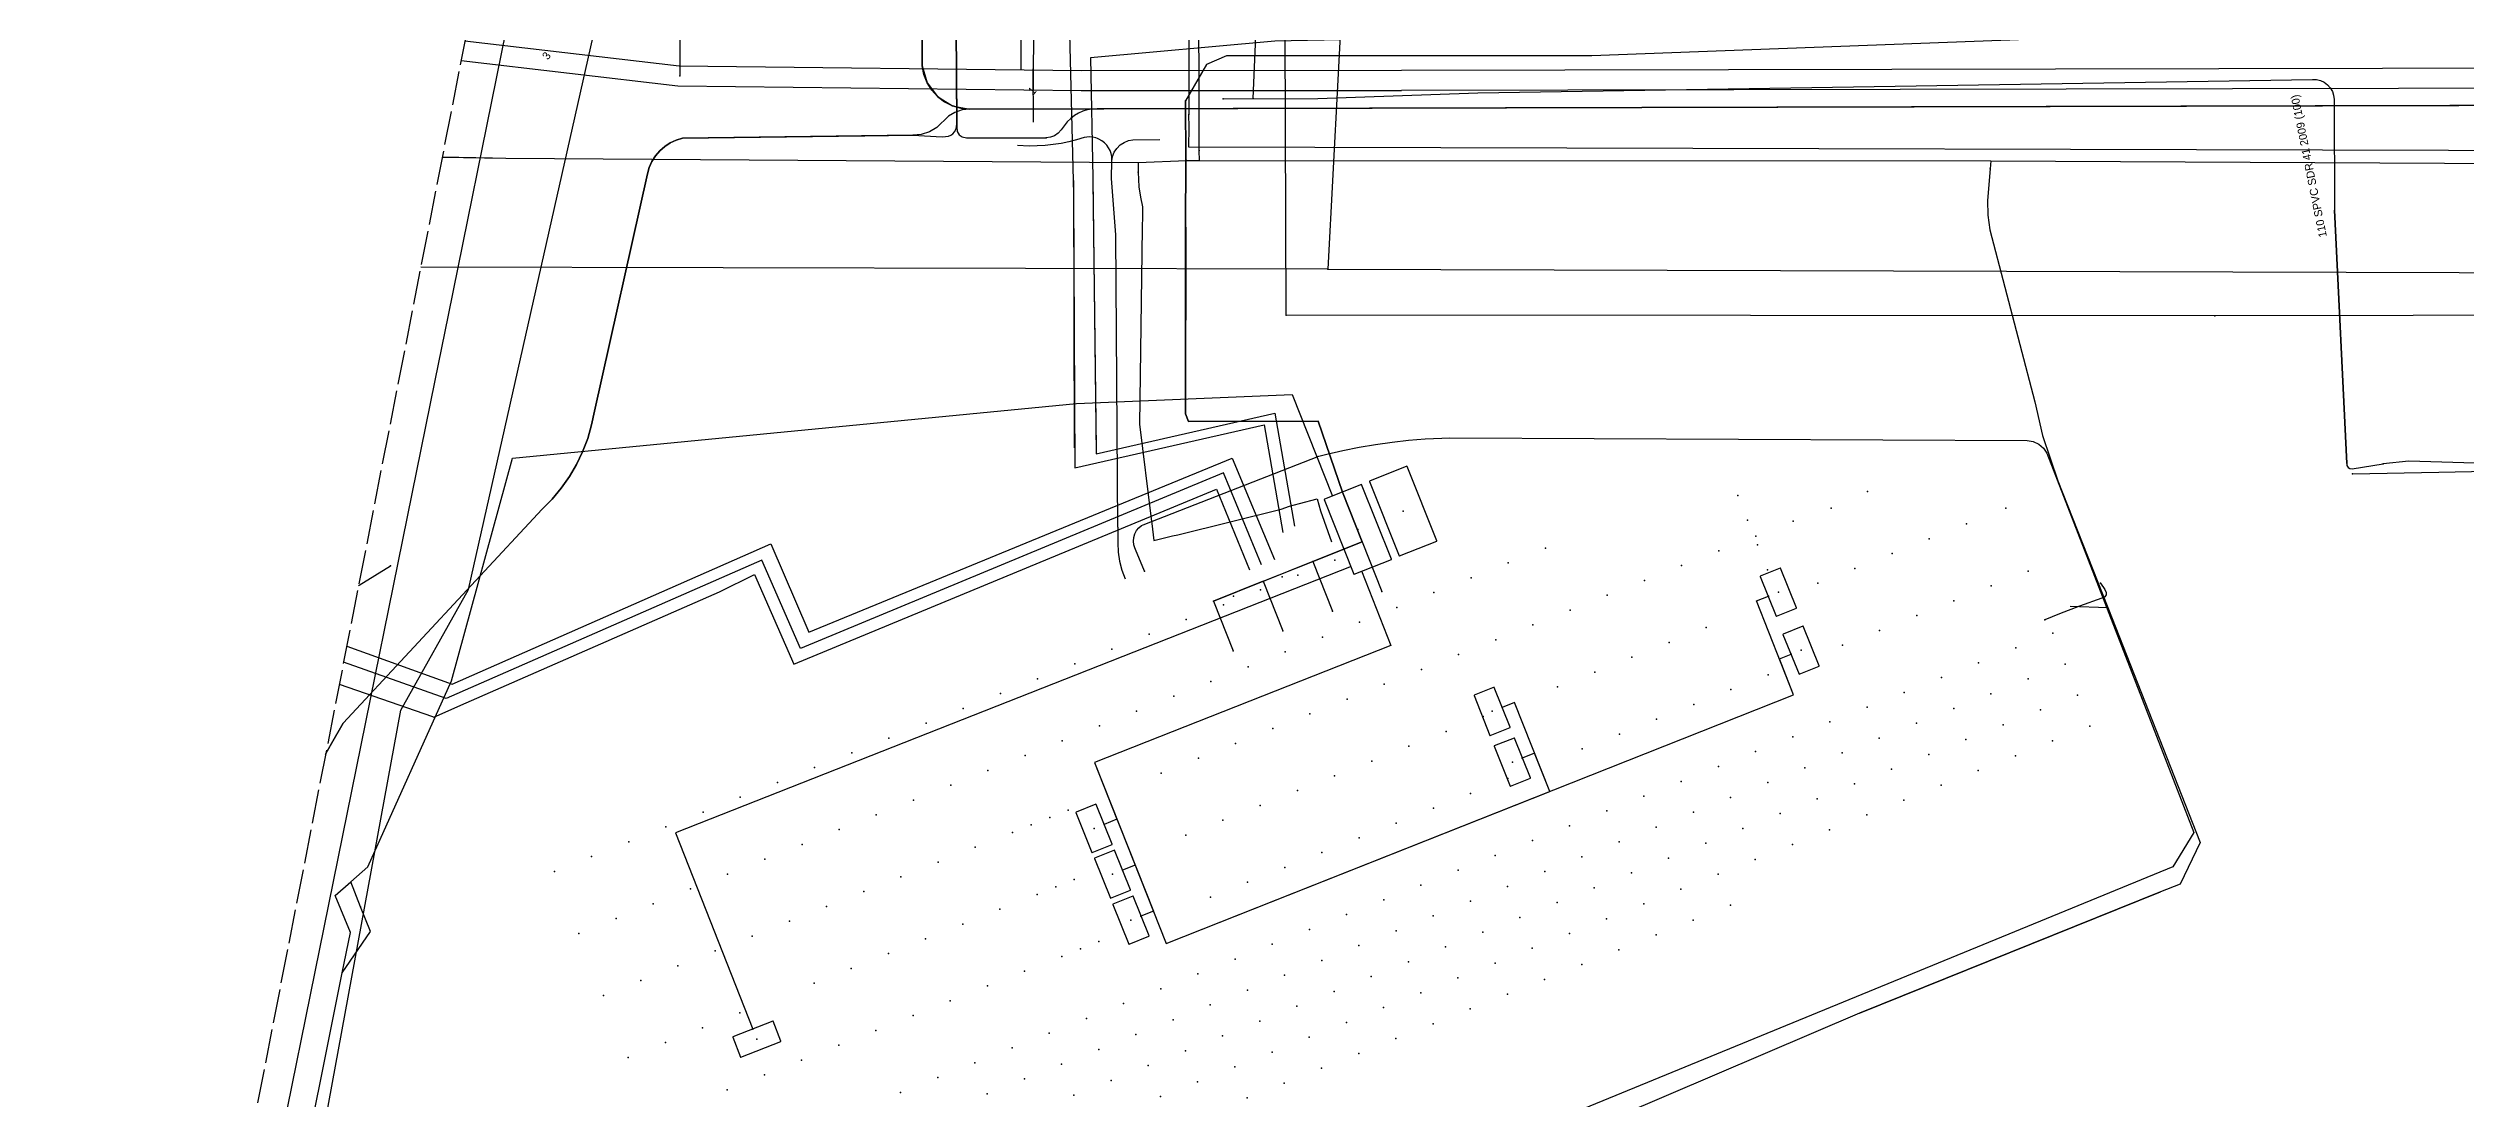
# Model space of a CAD drawing. Header units: metres. Extents: x -529 to 260, y -315 to 217.
# Drawn here: x -425.2 to -334.6, y -49.1 to -9.7 of the extents above; entities that cross this region are included whole.
import ezdxf

# ---------------------------------------------------------------- set-up
doc = ezdxf.new("R2010")
doc.units = ezdxf.units.M
doc.linetypes.add('DASHED', pattern=[1.524, 1.27, -0.254])
for name, color, linetype, true_color in [('GM0772_GWA_Appurtenance', 7, 'Continuous', 0xba38a8), ('GM0772_GWA_Rioolleiding', 7, 'Continuous', 0xba38a8), ('KA0000_OVG_Orientatiepolygoon', 7, 'Continuous', 0xff00ff), ('KL1001_WAT_Appurtenance', 7, 'Continuous', 0x0000ff), ('KL1001_WAT_Mantelbuis', 7, 'Continuous', 0x0000ff), ('KL1001_WAT_Waterleiding', 7, 'Continuous', 0x0000ff), ('KL1011_DAT_Appurtenance', 7, 'Continuous', 0x00ff00), ('KL1011_DAT_Duct', 7, 'Continuous', 0x00ff00), ('KL1011_DAT_Kabelbed', 7, 'Continuous', 0x00ff00), ('KL1031_ELS_Appurtenance', 7, 'Continuous', 0x960000), ('KL1031_ELS_Elektriciteitskabel', 7, 'Continuous', 0x960000), ('KL1031_ELS_ExtraDetailinfo', 7, 'Continuous', 0x960000), ('KL1031_ELS_ExtraGeometrie', 7, 'Continuous', 0x960000), ('KL1031_ELS_Kast', 7, 'Continuous', 0x960000), ('KL1031_ELS_Mantelbuis', 7, 'Continuous', 0x960000), ('KL1031_ELS_TechnischGebouw', 7, 'Continuous', 0x960000), ('KL1031_EMS_Appurtenance', 7, 'Continuous', 0xc80000), ('KL1031_EMS_Elektriciteitskabel', 7, 'Continuous', 0xc80000), ('KL1031_EMS_ExtraGeometrie', 7, 'Continuous', 0xc80000), ('KL1031_EMS_Mantelbuis', 7, 'Continuous', 0xc80000), ('KL1031_EMS_TechnischGebouw', 7, 'Continuous', 0xc80000), ('KL1031_GLD_Annotatie', 7, 'Continuous', 0xffffff), ('KL1031_GLD_Appurtenance', 7, 'Continuous', 0xffaf3c), ('KL1031_GLD_OlieGasChemicalienPijpleiding', 7, 'Continuous', 0xffaf3c), ('KL1049_DAT_Appurtenance', 7, 'Continuous', 0x00ff00), ('KL1049_DAT_Mantelbuis', 7, 'Continuous', 0x00ff00), ('KL1049_DAT_Telecommunicatiekabel', 7, 'Continuous', 0x00ff00), ('KL1051_DAT_Annotatie', 7, 'Continuous', 0xffffff), ('KL1051_DAT_Appurtenance', 7, 'Continuous', 0x00ff00), ('KL1051_DAT_Kabelbed', 7, 'Continuous', 0x00ff00), ('KL1233_WRM_Appurtenance', 7, 'Continuous', 0x008080), ('KL1233_WRM_Mantelbuis', 7, 'Continuous', 0x008080), ('KL1233_WRM_ThermischePijpleiding', 7, 'Continuous', 0x008080), ('KL1662_EMS_Annotatie', 7, 'Continuous', 0xffffff), ('KL1662_EMS_Elektriciteitskabel', 7, 'Continuous', 0xc80000)]:
    doc.layers.add(name, color=color, linetype=linetype, true_color=true_color)

msp = doc.modelspace()

# ---------------------------------------------------------------- linework, layer by layer
at = {"layer": 'GM0772_GWA_Appurtenance'}
for p in [(-377.207, -17.989), (-378.77, -19.713), (-343.954, -19.744)]:
    msp.add_point(p, dxfattribs=at)
at = {"layer": 'GM0772_GWA_Rioolleiding', "linetype": 'CONTINUOUS'}
for points in [[(-378.77, -19.713), (-378.831, -2.006)], [(-376.456, -3.792), (-377.207, -17.989)], [(-377.207, -17.989), (-411.217, -17.917)], [(-377.207, -17.989), (-305.106, -18.201)], [(-343.954, -19.744), (-378.77, -19.713)], [(-306.773, -19.674), (-343.954, -19.744)]]:
    msp.add_lwpolyline(points, dxfattribs=at)
at = {"layer": 'KA0000_OVG_Orientatiepolygoon', "linetype": 'DASHED'}
msp.add_lwpolyline([(212.467, 216.691), (-371.799, 183.859), (-469.178, -314.621), (251.501, 5.16), (212.467, 216.691)], close=True, dxfattribs=at)
at = {"layer": 'KL1001_WAT_Appurtenance'}
for p in [(-382.03, -13.547), (-384.322, -14.357), (-382.508, -13.922), (-352.383, -14.233)]:
    msp.add_point(p, dxfattribs=at)
at = {"layer": 'KL1001_WAT_Mantelbuis', "linetype": 'CONTINUOUS'}
for points in [[(-408.525, -13.83), (-410.413, -13.802)], [(-384.176, -16.455), (-384.271, -23.799)], [(-352.389, -16.523), (-350.701, -22.964)], [(-357.284, -45.868), (-345.991, -41.324)]]:
    msp.add_lwpolyline(points, dxfattribs=at)
at = {"layer": 'KL1001_WAT_Waterleiding', "linetype": 'CONTINUOUS'}
for points in [[(-382.03, -13.547), (-382.031, -13.346), (-382.102, 21.242)], [(-382.027, -13.92), (-382.03, -13.547)], [(-410.413, -13.802), (-408.025, -13.837), (-384.319, -13.998)], [(-352.383, -14.233), (-352.486, -15.421), (-352.474, -15.969), (-352.389, -16.523), (-350.701, -22.964), (-350.414, -24.231), (-349.839, -25.926), (-347.975, -30.677), (-344.506, -39.471), (-345.264, -41.035), (-345.991, -41.324), (-357.284, -45.868), (-375.318, -53.584), (-381.481, -56.073), (-382.645, -56.542), (-384.356, -57.233), (-390.667, -59.314), (-392.015, -59.759)], [(-384.319, -13.998), (-384.322, -14.357)], [(-384.322, -14.357), (-384.299, -14.905), (-384.228, -15.293), (-384.156, -15.654), (-384.156, -15.98), (-384.176, -16.455), (-384.271, -23.799), (-383.83, -27.344), (-383.807, -27.529), (-383.728, -28.163), (-383.031, -27.989), (-382.837, -27.95), (-378.957, -26.985), (-378.653, -26.876), (-378.279, -26.776), (-377.61, -26.595), (-377.481, -27.054), (-377.073, -28.206)], [(-384.319, -13.998), (-382.508, -13.922)], [(-382.508, -13.922), (-382.027, -13.92)], [(-382.027, -13.92), (-352.356, -13.934)], [(-352.356, -13.934), (-352.383, -14.233)], [(-352.356, -13.934), (-325.626, -14.07), (-298.313, -13.933), (-298.071, -13.931)], [(-349.377, -30.623), (-347.975, -30.677)]]:
    msp.add_lwpolyline(points, dxfattribs=at)
at = {"layer": 'KL1011_DAT_Appurtenance'}
for p in [(-361.842, -26.47), (-361.473, -27.399), (-361.103, -28.329), (-360.734, -29.258), (-413.473, -41.882)]:
    msp.add_point(p, dxfattribs=at)
at = {"layer": 'KL1011_DAT_Duct', "linetype": 'CONTINUOUS'}
for points in [[(-413.842, -40.953), (-413.202, -40.39), (-410.057, -33.416), (-407.776, -25.08), (-386.636, -23.024), (-378.549, -22.694), (-377.031, -26.501)], [(-413.842, -40.953), (-413.202, -40.39), (-410.057, -33.416), (-407.776, -25.08), (-386.636, -23.024), (-378.549, -22.694), (-377.031, -26.501)], [(-413.842, -40.953), (-413.202, -40.39), (-410.057, -33.416), (-407.776, -25.08), (-386.636, -23.024), (-378.549, -22.694), (-377.031, -26.501)], [(-413.842, -40.953), (-413.202, -40.39), (-410.057, -33.416), (-407.776, -25.08), (-386.636, -23.024), (-378.549, -22.694), (-377.031, -26.501)], [(-414.159, -44.357), (-413.854, -42.854), (-414.42, -41.461), (-413.842, -40.953)], [(-414.159, -44.357), (-413.854, -42.854), (-414.42, -41.461), (-413.842, -40.953)], [(-414.159, -44.357), (-413.854, -42.854), (-414.42, -41.461), (-413.842, -40.953)], [(-413.473, -41.882), (-413.842, -40.953)], [(-414.159, -44.357), (-413.104, -42.811), (-413.473, -41.882)], [(-417.749, -62.253), (-414.159, -44.357)], [(-417.749, -62.253), (-414.159, -44.357)], [(-417.749, -62.253), (-414.159, -44.357)], [(-417.749, -62.253), (-414.159, -44.357)]]:
    msp.add_lwpolyline(points, dxfattribs=at)
at = {"layer": 'KL1011_DAT_Kabelbed', "linetype": 'CONTINUOUS'}
for points in [[(-413.842, -40.953), (-413.202, -40.39), (-410.057, -33.416), (-407.776, -25.08), (-386.636, -23.024), (-378.549, -22.694), (-377.031, -26.501)], [(-414.159, -44.357), (-413.854, -42.854), (-414.42, -41.461), (-413.842, -40.953)], [(-413.473, -41.882), (-413.842, -40.953)], [(-414.159, -44.357), (-413.104, -42.811), (-413.473, -41.882)], [(-417.749, -62.253), (-414.159, -44.357)]]:
    msp.add_lwpolyline(points, dxfattribs=at)
at = {"layer": 'KL1031_ELS_Appurtenance'}
for p in [(-381.135, -11.606), (-380.01, -11.604), (-337.654, -25.292), (-358.348, -26.949), (-356.981, -26.326), (-351.791, -26.949), (-361.162, -27.992), (-359.768, -27.436), (-353.271, -27.539), (-376.944, -28.899), (-369.053, -28.445), (-362.556, -28.547), (-356.058, -28.649), (-354.664, -28.093), (-384.089, -29.312), (-378.338, -29.454), (-371.84, -29.555), (-370.447, -29), (-365.343, -29.658), (-363.949, -29.102), (-358.845, -29.759), (-357.452, -29.204), (-352.348, -29.861), (-350.954, -29.305), (-348.251, -29.765), (-381.125, -30.565), (-379.731, -30.009), (-374.627, -30.666), (-373.234, -30.111), (-368.13, -30.768), (-366.736, -30.212), (-360.694, -30.244), (-353.741, -30.416), (-383.912, -31.675), (-382.518, -31.119), (-376.02, -31.222), (-369.523, -31.323), (-363.026, -31.425), (-356.528, -31.527), (-355.134, -30.972), (-350.338, -31.132), (-350.031, -31.629), (-385.306, -32.23), (-378.807, -32.332), (-377.414, -31.777), (-372.311, -32.434), (-370.917, -31.878), (-365.813, -32.535), (-364.42, -31.981), (-359.841, -32.421), (-357.921, -32.082), (-351.425, -32.184), (-388.093, -33.341), (-386.699, -32.785), (-381.595, -33.442), (-380.201, -32.888), (-373.703, -32.989), (-367.207, -33.091), (-360.709, -33.193), (-354.211, -33.295), (-352.817, -32.739), (-350.962, -33.345), (-349.57, -32.79), (-389.486, -33.896), (-382.988, -33.998), (-376.49, -34.1), (-375.097, -33.545), (-370.68, -34.414), (-368.6, -33.646), (-363.496, -34.303), (-362.102, -33.748), (-356.998, -34.405), (-355.604, -33.85), (-352.356, -33.901), (-349.108, -33.952), (-392.273, -35.006), (-390.88, -34.451), (-385.775, -35.108), (-384.382, -34.553), (-379.278, -35.211), (-377.884, -34.655), (-372.78, -35.312), (-371.387, -34.756), (-364.889, -34.859), (-358.392, -34.961), (-355.143, -35.011), (-353.749, -34.456), (-351.894, -35.063), (-350.501, -34.506), (-348.646, -35.113), (-395.061, -36.117), (-393.667, -35.562), (-388.562, -36.219), (-387.169, -35.664), (-380.671, -35.766), (-374.174, -35.868), (-367.676, -35.969), (-366.283, -35.414), (-361.179, -36.071), (-359.785, -35.516), (-357.93, -36.121), (-356.537, -35.567), (-354.681, -36.173), (-353.288, -35.618), (-351.433, -36.224), (-350.039, -35.668), (-396.454, -36.672), (-389.956, -36.774), (-383.458, -36.876), (-382.065, -36.321), (-376.961, -36.978), (-375.567, -36.423), (-370.464, -37.079), (-369.923, -36.313), (-362.572, -36.626), (-359.324, -36.677), (-356.075, -36.728), (-352.826, -36.779), (-399.24, -37.783), (-397.847, -37.228), (-392.743, -37.885), (-391.35, -37.329), (-378.354, -37.533), (-371.857, -37.635), (-365.359, -37.736), (-363.962, -37.192), (-362.111, -37.787), (-360.717, -37.232), (-358.862, -37.839), (-357.468, -37.283), (-355.614, -37.89), (-354.22, -37.334), (-402.028, -38.894), (-402.028, -38.894), (-400.634, -38.338), (-394.137, -38.439), (-388.337, -38.82), (-387.639, -38.542), (-386.943, -38.264), (-385.602, -38.797), (-381.142, -38.644), (-379.748, -38.089), (-374.644, -38.746), (-373.25, -38.191), (-368.147, -38.848), (-366.753, -38.292), (-364.898, -38.898), (-363.505, -38.343), (-361.649, -38.949), (-360.256, -38.394), (-357.007, -38.444), (-403.421, -39.449), (-396.923, -39.551), (-395.53, -38.995), (-390.426, -39.652), (-389.033, -39.097), (-382.535, -39.199), (-377.431, -39.856), (-376.037, -39.301), (-369.54, -39.402), (-366.292, -39.453), (-363.043, -39.505), (-359.794, -39.555), (-358.401, -39), (-406.208, -40.559), (-404.815, -40.004), (-399.711, -40.661), (-398.317, -40.106), (-393.213, -40.762), (-391.82, -40.208), (-384.913, -40.515), (-378.825, -40.412), (-372.326, -40.513), (-370.934, -39.958), (-369.078, -40.564), (-367.685, -40.008), (-365.83, -40.615), (-364.436, -40.06), (-362.581, -40.665), (-361.188, -40.11), (-401.104, -41.216), (-394.607, -41.318), (-388.109, -41.42), (-387.412, -41.143), (-386.716, -40.865), (-381.612, -41.522), (-380.218, -40.966), (-375.114, -41.624), (-373.72, -41.069), (-371.865, -41.675), (-370.472, -41.12), (-367.223, -41.17), (-363.975, -41.221), (-403.891, -42.327), (-402.498, -41.772), (-397.393, -42.429), (-396, -41.874), (-390.897, -42.531), (-389.503, -41.975), (-384.222, -42.236), (-376.507, -42.179), (-373.259, -42.23), (-370.011, -42.281), (-368.617, -41.725), (-366.761, -42.332), (-365.369, -41.776), (-363.513, -42.383), (-362.119, -41.828), (-405.285, -42.882), (-398.787, -42.985), (-392.29, -43.086), (-386.489, -43.466), (-385.792, -43.188), (-379.294, -43.29), (-377.901, -42.735), (-376.046, -43.34), (-374.652, -42.785), (-372.797, -43.392), (-371.403, -42.836), (-369.548, -43.442), (-368.155, -42.887), (-366.3, -43.493), (-364.906, -42.938), (-401.574, -44.095), (-400.18, -43.539), (-395.076, -44.197), (-393.684, -43.641), (-388.58, -44.298), (-387.186, -43.743), (-382.081, -44.4), (-380.688, -43.845), (-377.439, -43.895), (-374.19, -43.947), (-370.942, -43.998), (-367.694, -44.049), (-404.361, -45.205), (-402.967, -44.65), (-396.47, -44.752), (-389.973, -44.853), (-383.475, -44.955), (-380.227, -45.006), (-378.833, -44.451), (-376.978, -45.058), (-375.584, -44.502), (-373.729, -45.108), (-372.336, -44.553), (-370.48, -45.159), (-369.087, -44.604), (-399.257, -45.862), (-392.76, -45.964), (-391.367, -45.409), (-386.262, -46.066), (-384.869, -45.511), (-383.014, -46.117), (-381.62, -45.561), (-379.765, -46.168), (-378.371, -45.613), (-375.123, -45.664), (-371.874, -45.715), (-402.044, -46.973), (-400.651, -46.418), (-398.763, -46.473), (-395.547, -47.075), (-394.154, -46.519), (-387.656, -46.621), (-384.407, -46.671), (-381.158, -46.723), (-377.91, -46.774), (-376.516, -46.218), (-374.661, -46.825), (-373.267, -46.27), (-403.438, -47.528), (-396.94, -47.63), (-390.443, -47.732), (-389.049, -47.176), (-387.194, -47.783), (-385.801, -47.227), (-383.945, -47.833), (-382.552, -47.279), (-380.697, -47.884), (-379.304, -47.329), (-377.448, -47.936), (-376.054, -47.38), (-399.728, -48.741), (-398.334, -48.186), (-393.23, -48.842), (-391.837, -48.287), (-389.981, -48.894), (-388.587, -48.338), (-385.339, -48.389), (-382.091, -48.44), (-378.842, -48.491), (-386.733, -48.944), (-383.484, -48.995), (-380.235, -49.046)]:
    msp.add_point(p, dxfattribs=at)
at = {"layer": 'KL1031_ELS_Elektriciteitskabel', "linetype": 'CONTINUOUS'}
for points in [[(-380.01, -11.604), (-378.737, 18.194), (-378.709, 18.593), (-374.159, 18.593)], [(-381.135, -11.606), (-377.588, -11.598), (-371.593, -11.386), (-340.302, -10.887), (-340.148, -10.891), (-339.997, -10.926), (-339.858, -10.991), (-339.734, -11.083), (-339.631, -11.198), (-339.554, -11.333), (-339.507, -11.479), (-339.49, -11.633), (-339.468, -15.787), (-339.015, -25.276), (-339.006, -25.356), (-338.962, -25.422), (-338.893, -25.463), (-338.814, -25.469), (-337.654, -25.292)], [(-384.089, -29.312), (-384.422, -28.497), (-384.45, -28.441), (-384.487, -28.318), (-384.501, -28.183), (-384.488, -28.045), (-384.446, -27.911), (-384.38, -27.789), (-384.294, -27.685), (-384.194, -27.603), (-384.14, -27.572), (-377.553, -24.999), (-377.252, -24.921), (-376.645, -24.783), (-376.035, -24.662), (-375.421, -24.558), (-374.803, -24.473), (-374.185, -24.405), (-373.564, -24.354), (-372.943, -24.321), (-372.633, -24.314), (-351, -24.418), (-350.773, -24.454), (-350.563, -24.551), (-350.388, -24.7), (-350.259, -24.89), (-344.744, -39.097), (-345.54, -40.389), (-392.112, -59.502)], [(-318.567, -26.138), (-318.563, -25.439), (-318.52, -24.938), (-318.534, -24.827), (-318.592, -24.729), (-318.683, -24.664), (-318.794, -24.641), (-319.804, -24.644), (-320.048, -24.701), (-320.282, -24.788), (-320.503, -24.901), (-320.71, -25.042), (-320.9, -25.164), (-321.108, -25.255), (-321.326, -25.31), (-321.552, -25.329), (-332.146, -25.322), (-336.692, -25.187), (-337.654, -25.292)], [(-376.342, -29.132), (-401.664, -39.119), (-398.763, -46.473)], [(-375.953, -29.301), (-374.851, -32.091), (-385.958, -36.476), (-383.752, -42.049), (-384.222, -42.236)], [(-375.953, -29.301), (-374.851, -32.091), (-385.958, -36.476), (-385.115, -38.605), (-385.602, -38.797)], [(-375.953, -29.301), (-374.851, -32.091), (-385.958, -36.476), (-383.274, -43.256), (-368.887, -37.561), (-369.458, -36.128), (-369.923, -36.313)], [(-375.953, -29.301), (-374.851, -32.091), (-385.958, -36.476), (-383.274, -43.256), (-368.887, -37.561), (-370.218, -34.229), (-370.68, -34.414)], [(-375.953, -29.301), (-374.851, -32.091), (-385.958, -36.476), (-384.434, -40.325), (-384.913, -40.515)], [(-375.953, -29.301), (-374.851, -32.091), (-385.958, -36.476), (-383.274, -43.256), (-359.749, -33.943), (-361.143, -30.423), (-360.694, -30.244)], [(-375.953, -29.301), (-374.851, -32.091), (-385.958, -36.476), (-383.274, -43.256), (-359.749, -33.943), (-360.282, -32.598), (-359.841, -32.421)], [(-348.251, -29.765), (-348.087, -29.998), (-348.032, -30.106), (-348.03, -30.196), (-348.084, -30.27), (-348.192, -30.327), (-349.032, -30.625), (-349.78, -30.908), (-350.338, -31.132)]]:
    msp.add_lwpolyline(points, dxfattribs=at)
at = {"layer": 'KL1031_ELS_ExtraDetailinfo'}
for p in [(-360.694, -30.244), (-360.694, -30.244), (-359.841, -32.421), (-359.841, -32.421), (-370.68, -34.414), (-370.68, -34.414), (-369.923, -36.313), (-369.923, -36.313), (-385.602, -38.797), (-385.602, -38.797), (-384.913, -40.515), (-384.913, -40.515), (-384.222, -42.236), (-384.222, -42.236), (-398.763, -46.473), (-398.763, -46.473)]:
    msp.add_point(p, dxfattribs=at)
at = {"layer": 'KL1031_ELS_ExtraGeometrie', "linetype": 'CONTINUOUS'}
for points in [[(-374.829, -28.866), (-374.828, -28.857), (-375.943, -26.062), (-375.953, -26.06), (-377.341, -26.614), (-377.343, -26.624), (-376.239, -29.419), (-376.229, -29.421), (-374.83, -28.867), (-374.829, -28.866)], [(-373.126, -28.182), (-373.125, -28.173), (-374.238, -25.382), (-374.249, -25.38), (-375.646, -25.938), (-375.648, -25.948), (-374.534, -28.739), (-374.524, -28.741), (-373.127, -28.183), (-373.126, -28.182)], [(-359.645, -30.694), (-359.644, -30.685), (-360.243, -29.196), (-360.253, -29.194), (-361, -29.495), (-361.001, -29.505), (-360.403, -30.994), (-360.393, -30.996), (-359.646, -30.695), (-359.645, -30.694)], [(-358.791, -32.869), (-358.79, -32.86), (-359.391, -31.372), (-359.402, -31.37), (-360.147, -31.672), (-360.149, -31.682), (-359.548, -33.171), (-359.538, -33.173), (-358.792, -32.87), (-358.791, -32.869)], [(-370.375, -35.162), (-370.374, -35.153), (-370.97, -33.663), (-370.98, -33.661), (-371.727, -33.96), (-371.729, -33.97), (-371.133, -35.461), (-371.123, -35.463), (-370.376, -35.163), (-370.375, -35.162)], [(-369.618, -37.062), (-369.617, -37.052), (-370.212, -35.563), (-370.223, -35.561), (-370.97, -35.86), (-370.972, -35.87), (-370.376, -37.361), (-370.366, -37.363), (-369.619, -37.062), (-369.618, -37.062)], [(-385.296, -39.545), (-385.294, -39.536), (-385.893, -38.047), (-385.903, -38.045), (-386.65, -38.346), (-386.652, -38.356), (-386.053, -39.845), (-386.043, -39.847), (-385.296, -39.546), (-385.296, -39.545)], [(-384.607, -41.263), (-384.606, -41.253), (-385.204, -39.764), (-385.214, -39.762), (-385.961, -40.063), (-385.963, -40.073), (-385.364, -41.563), (-385.354, -41.564), (-384.607, -41.264), (-384.607, -41.263)], [(-383.916, -42.984), (-383.915, -42.975), (-384.513, -41.486), (-384.524, -41.484), (-385.27, -41.785), (-385.272, -41.795), (-384.673, -43.284), (-384.663, -43.286), (-383.917, -42.985), (-383.916, -42.984)], [(-397.717, -46.929), (-397.715, -46.92), (-398.009, -46.176), (-398.018, -46.169), (-399.511, -46.757), (-399.517, -46.766), (-399.223, -47.515), (-399.214, -47.521), (-397.717, -46.93), (-397.717, -46.929)]]:
    msp.add_lwpolyline(points, close=True, dxfattribs=at)
at = {"layer": 'KL1031_ELS_Kast'}
for p in [(-360.322, -30.095), (-359.47, -32.271), (-371.051, -34.561), (-370.294, -36.461), (-385.973, -38.946), (-385.284, -40.663), (-384.593, -42.384), (-398.617, -46.845)]:
    msp.add_point(p, dxfattribs=at)
at = {"layer": 'KL1031_ELS_Mantelbuis', "linetype": 'CONTINUOUS'}
for points in [[(-377.588, -11.598), (-371.593, -11.386)], [(-339.015, -25.276), (-339.468, -15.787)]]:
    msp.add_lwpolyline(points, dxfattribs=at)
at = {"layer": 'KL1031_ELS_TechnischGebouw'}
for p in [(-374.386, -27.061), (-376.088, -27.743)]:
    msp.add_point(p, dxfattribs=at)
at = {"layer": 'KL1031_EMS_Appurtenance'}
for p in [(-394.585, -12.997), (-387.774, -13.07), (-338.798, -25.664), (-412.351, -29.114)]:
    msp.add_point(p, dxfattribs=at)
at = {"layer": 'KL1031_EMS_Elektriciteitskabel', "linetype": 'CONTINUOUS'}
for points in [[(-392.402, -7.676), (-392.418, -10.379), (-392.355, -10.701), (-392.235, -11.006), (-392.062, -11.284), (-391.84, -11.526), (-391.578, -11.725), (-391.286, -11.871), (-390.97, -11.962), (-390.644, -11.995), (-229.605, -11.6), (-229.426, -11.588), (-229.271, -11.551), (-229.14, -11.492), (-229.033, -11.408), (-228.952, -11.3), (-228.895, -11.168), (-228.862, -11.014), (-228.853, -10.834), (-228.918, -7.484)], [(-319.508, -11.821), (-390.644, -11.995), (-390.97, -11.962), (-391.286, -11.871), (-391.578, -11.725), (-391.84, -11.526), (-392.062, -11.284), (-392.235, -11.006), (-392.355, -10.701), (-392.418, -10.379), (-392.402, -7.676)], [(-174.71, -11.686), (-228.087, -11.597), (-390.644, -11.995), (-390.97, -11.962), (-391.286, -11.871), (-391.578, -11.725), (-391.84, -11.526), (-392.062, -11.284), (-392.235, -11.006), (-392.355, -10.701), (-392.418, -10.379), (-392.402, -7.676)], [(-319.508, -11.821), (-390.644, -11.995), (-390.97, -11.962), (-391.286, -11.871), (-391.578, -11.725), (-391.84, -11.526), (-392.062, -11.284), (-392.235, -11.006), (-392.355, -10.701), (-392.418, -10.379), (-392.402, -7.676)], [(-299.832, -11.773), (-390.644, -11.995), (-390.97, -11.962), (-391.286, -11.871), (-391.578, -11.725), (-391.84, -11.526), (-392.062, -11.284), (-392.235, -11.006), (-392.355, -10.701), (-392.418, -10.379), (-392.402, -7.676)], [(-174.71, -11.686), (-228.087, -11.597), (-390.644, -11.995), (-390.97, -11.962), (-391.286, -11.871), (-391.578, -11.725), (-391.84, -11.526), (-392.062, -11.284), (-392.235, -11.006), (-392.355, -10.701), (-392.418, -10.379), (-392.402, -7.676)], [(-174.71, -11.686), (-228.087, -11.597), (-390.644, -11.995), (-390.97, -11.962), (-391.286, -11.871), (-391.578, -11.725), (-391.84, -11.526), (-392.062, -11.284), (-392.235, -11.006), (-392.355, -10.701), (-392.418, -10.379), (-392.402, -7.676)], [(-299.832, -11.773), (-390.644, -11.995), (-390.97, -11.962), (-391.286, -11.871), (-391.578, -11.725), (-391.84, -11.526), (-392.062, -11.284), (-392.235, -11.006), (-392.355, -10.701), (-392.418, -10.379), (-392.402, -7.676)], [(-174.71, -11.686), (-228.087, -11.597), (-390.644, -11.995), (-390.97, -11.962), (-391.286, -11.871), (-391.578, -11.725), (-391.84, -11.526), (-392.062, -11.284), (-392.235, -11.006), (-392.355, -10.701), (-392.418, -10.379), (-392.402, -7.676)], [(-299.832, -11.773), (-390.644, -11.995), (-390.97, -11.962), (-391.286, -11.871), (-391.578, -11.725), (-391.84, -11.526), (-392.062, -11.284), (-392.235, -11.006), (-392.355, -10.701), (-392.418, -10.379), (-392.402, -7.676)], [(-174.71, -11.686), (-228.087, -11.597), (-390.644, -11.995), (-390.97, -11.962), (-391.286, -11.871), (-391.578, -11.725), (-391.84, -11.526), (-392.062, -11.284), (-392.235, -11.006), (-392.355, -10.701), (-392.418, -10.379), (-392.402, -7.676)], [(-174.71, -11.686), (-228.087, -11.597), (-390.644, -11.995), (-390.97, -11.962), (-391.286, -11.871), (-391.578, -11.725), (-391.84, -11.526), (-392.062, -11.284), (-392.235, -11.006), (-392.355, -10.701), (-392.418, -10.379), (-392.402, -7.676)], [(-319.508, -11.821), (-390.644, -11.995), (-390.97, -11.962), (-391.286, -11.871), (-391.578, -11.725), (-391.84, -11.526), (-392.062, -11.284), (-392.235, -11.006), (-392.355, -10.701), (-392.418, -10.379), (-392.402, -7.676)], [(-394.585, -12.997), (-392.77, -12.972), (-391.666, -13.03), (-391.544, -13.027), (-391.436, -13.009), (-391.345, -12.972), (-391.268, -12.919), (-391.207, -12.849), (-391.162, -12.761), (-391.131, -12.656), (-391.117, -12.534), (-391.14, -8.939)], [(-391.14, -8.939), (-391.117, -12.489), (-391.123, -12.673), (-391.104, -12.838), (-391.037, -12.96), (-390.923, -13.038), (-390.76, -13.072), (-387.774, -13.07)], [(-319.508, -11.821), (-390.644, -11.995), (-390.925, -12.025), (-391.194, -12.117), (-391.435, -12.265), (-391.87, -12.684), (-392.146, -12.848), (-392.451, -12.946), (-392.77, -12.972), (-401.398, -13.09), (-401.636, -13.161), (-401.86, -13.265), (-402.067, -13.4), (-402.253, -13.563), (-402.414, -13.751), (-402.547, -13.959), (-402.648, -14.186), (-402.716, -14.423), (-404.703, -23.311), (-404.809, -23.829), (-404.957, -24.338), (-405.146, -24.832), (-405.375, -25.309), (-405.644, -25.766), (-405.947, -26.199), (-406.287, -26.606), (-406.658, -26.983), (-414.128, -35.006), (-414.561, -35.765), (-414.781, -36.169)], [(-319.508, -11.821), (-390.644, -11.995), (-390.925, -12.025), (-391.194, -12.117), (-391.435, -12.265), (-391.87, -12.684), (-392.146, -12.848), (-392.451, -12.946), (-392.77, -12.972), (-401.398, -13.09), (-401.636, -13.161), (-401.86, -13.265), (-402.067, -13.4), (-402.253, -13.563), (-402.414, -13.751), (-402.547, -13.959), (-402.648, -14.186), (-402.716, -14.423), (-404.703, -23.311), (-404.809, -23.829), (-404.957, -24.338), (-405.146, -24.832), (-405.375, -25.309), (-405.644, -25.766), (-405.947, -26.199), (-406.287, -26.606), (-406.658, -26.983), (-414.128, -35.006), (-414.561, -35.765), (-414.781, -36.169)], [(-318.672, -26.138), (-318.505, -12.818), (-318.521, -12.584), (-318.568, -12.381), (-318.647, -12.21), (-318.757, -12.069), (-318.898, -11.96), (-319.071, -11.882), (-319.274, -11.836), (-319.508, -11.821), (-385.858, -11.983), (-386.049, -11.994), (-386.229, -12.024), (-386.401, -12.074), (-386.561, -12.143), (-386.711, -12.234), (-386.85, -12.343), (-386.98, -12.473), (-387.099, -12.622), (-387.207, -12.773), (-387.321, -12.901), (-387.454, -12.994), (-387.604, -13.05), (-387.774, -13.07)], [(-414.781, -36.169), (-414.561, -35.765), (-414.128, -35.006), (-406.658, -26.983), (-406.287, -26.606), (-405.947, -26.199), (-405.644, -25.766), (-405.375, -25.309), (-405.146, -24.832), (-404.957, -24.338), (-404.809, -23.829), (-404.703, -23.311), (-402.716, -14.423), (-402.648, -14.186), (-402.547, -13.959), (-402.414, -13.751), (-402.253, -13.563), (-402.067, -13.4), (-401.86, -13.265), (-401.636, -13.161), (-401.398, -13.09), (-394.585, -12.997)], [(-385.314, -14.017), (-385.303, -13.871), (-385.312, -13.768), (-385.336, -13.66), (-385.374, -13.552), (-385.428, -13.447), (-385.499, -13.348), (-385.585, -13.258), (-385.683, -13.182), (-385.791, -13.122), (-385.848, -13.099), (-385.904, -13.077), (-386.019, -13.051), (-386.134, -13.04), (-386.244, -13.045), (-386.347, -13.061), (-386.629, -13.15), (-386.919, -13.221), (-387.212, -13.279), (-387.508, -13.324), (-387.806, -13.356), (-388.105, -13.374), (-388.404, -13.379), (-388.851, -13.359)], [(-385.086, -27.662), (-385.158, -16.713), (-385.316, -14.593), (-385.314, -13.938), (-385.284, -13.776), (-385.219, -13.615), (-385.122, -13.466), (-384.994, -13.338), (-384.845, -13.241), (-384.684, -13.177), (-384.522, -13.147), (-383.512, -13.132)], [(-338.798, -25.664), (-335.562, -25.603), (-323.919, -25.36)], [(-385.086, -27.662), (-385.086, -28.245), (-385.068, -28.592), (-385.017, -28.936), (-384.93, -29.274), (-384.811, -29.6)], [(-413.549, -29.863), (-413.526, -29.83), (-412.351, -29.114)]]:
    msp.add_lwpolyline(points, dxfattribs=at)
at = {"layer": 'KL1031_EMS_ExtraGeometrie', "linetype": 'CONTINUOUS'}
for points in [[(-374.829, -28.866), (-374.828, -28.857), (-375.943, -26.062), (-375.953, -26.06), (-377.341, -26.614), (-377.343, -26.624), (-376.239, -29.419), (-376.229, -29.421), (-374.83, -28.867), (-374.829, -28.866)], [(-373.126, -28.182), (-373.125, -28.173), (-374.238, -25.382), (-374.249, -25.38), (-375.646, -25.938), (-375.648, -25.948), (-374.534, -28.739), (-374.524, -28.741), (-373.127, -28.183), (-373.126, -28.182)]]:
    msp.add_lwpolyline(points, close=True, dxfattribs=at)
at = {"layer": 'KL1031_EMS_Mantelbuis', "linetype": 'CONTINUOUS'}
msp.add_lwpolyline([(-392.77, -12.972), (-401.27, -13.089)], dxfattribs=at)
msp.add_lwpolyline([(-392.77, -12.972), (-401.27, -13.089)], dxfattribs=at)
msp.add_lwpolyline([(-392.77, -12.972), (-401.27, -13.089)], dxfattribs=at)
at = {"layer": 'KL1031_EMS_TechnischGebouw'}
for p in [(-374.386, -27.061), (-376.088, -27.743)]:
    msp.add_point(p, dxfattribs=at)
at = {"layer": 'KL1031_GLD_Appurtenance'}
msp.add_point((-382.422, -12.201), dxfattribs=at)
at = {"layer": 'KL1031_GLD_OlieGasChemicalienPijpleiding', "linetype": 'CONTINUOUS'}
for points in [[(-382.574, 68.775), (-382.422, -12.201)], [(-296.736, -13.457), (-325.754, -13.571), (-382.416, -13.42), (-382.414, -12.677), (-382.422, -12.201)]]:
    msp.add_lwpolyline(points, dxfattribs=at)
at = {"layer": 'KL1049_DAT_Appurtenance'}
for p in [(-382.55, -11.686), (-382.55, -11.686), (-377.778, -28.951), (-375.92, -28.21), (-379.636, -29.691), (-381.494, -30.432), (-377.039, -30.809), (-377.039, -30.809), (-377.039, -30.809), (-377.039, -30.809), (-377.039, -30.809), (-377.039, -30.809), (-375.181, -30.069), (-375.181, -30.069), (-375.181, -30.069), (-375.181, -30.069), (-375.181, -30.069), (-375.181, -30.069), (-378.897, -31.55), (-378.897, -31.55), (-378.897, -31.55), (-378.897, -31.55), (-378.897, -31.55), (-378.897, -31.55), (-380.755, -32.29), (-380.755, -32.29), (-380.755, -32.29), (-380.755, -32.29)]:
    msp.add_point(p, dxfattribs=at)
at = {"layer": 'KL1049_DAT_Mantelbuis', "linetype": 'CONTINUOUS'}
msp.add_lwpolyline([(-382.54, -16.415), (-382.551, -23.415)], dxfattribs=at)
at = {"layer": 'KL1049_DAT_Telecommunicatiekabel', "linetype": 'CONTINUOUS'}
for points in [[(-338.646, -8.924), (-367.31, -10.002), (-378.44, -10.005), (-381.015, -10.006), (-381.765, -10.326), (-382.55, -11.686)], [(-381.494, -30.432), (-379.636, -29.69), (-377.778, -28.951), (-375.92, -28.21), (-376.66, -26.35), (-377.575, -23.683), (-382.433, -23.705), (-382.551, -23.415), (-382.541, -16.415), (-382.536, -13.886), (-382.55, -11.686)], [(-382.55, -11.686), (-382.536, -13.886), (-382.541, -16.415), (-382.551, -23.415), (-382.433, -23.705), (-377.575, -23.683), (-376.659, -26.352), (-375.92, -28.21), (-377.778, -28.951), (-379.636, -29.691)], [(-382.55, -11.686), (-382.536, -13.886), (-382.541, -16.415), (-382.551, -23.415), (-382.433, -23.705), (-377.575, -23.683), (-376.659, -26.352), (-375.92, -28.21)], [(-375.92, -28.21), (-377.778, -28.951)], [(-377.778, -28.951), (-377.039, -30.809)], [(-377.778, -28.951), (-377.039, -30.809)], [(-377.778, -28.951), (-377.039, -30.809)], [(-377.778, -28.951), (-377.039, -30.809)], [(-377.778, -28.951), (-377.039, -30.809)], [(-377.778, -28.951), (-377.039, -30.809)], [(-375.92, -28.21), (-375.181, -30.069)], [(-375.92, -28.21), (-375.181, -30.069)], [(-375.92, -28.21), (-375.181, -30.069)], [(-375.92, -28.21), (-375.181, -30.069)], [(-375.92, -28.21), (-375.181, -30.069)], [(-375.92, -28.21), (-375.181, -30.069)], [(-379.636, -29.691), (-379.636, -29.69), (-381.494, -30.432)], [(-379.636, -29.69), (-378.897, -31.549)], [(-379.636, -29.69), (-378.897, -31.549)], [(-379.636, -29.69), (-378.897, -31.549)], [(-379.636, -29.69), (-378.897, -31.549)], [(-379.636, -29.69), (-378.897, -31.549)], [(-379.636, -29.69), (-378.897, -31.549)], [(-381.494, -30.432), (-380.755, -32.29)], [(-381.494, -30.432), (-380.755, -32.29)], [(-381.494, -30.432), (-380.755, -32.29)], [(-381.494, -30.432), (-380.755, -32.29)], [(-381.494, -30.432), (-380.755, -32.29)], [(-381.494, -30.432), (-380.755, -32.29)], [(-381.494, -30.432), (-380.755, -32.29)], [(-381.494, -30.432), (-380.755, -32.29)], [(-381.494, -30.432), (-380.755, -32.29)], [(-381.494, -30.432), (-380.755, -32.29)], [(-381.494, -30.432), (-380.755, -32.29)], [(-381.494, -30.432), (-380.755, -32.29)], [(-381.494, -30.432), (-380.755, -32.29)], [(-381.494, -30.432), (-380.755, -32.29)], [(-381.494, -30.432), (-380.755, -32.29)], [(-381.494, -30.432), (-380.755, -32.29)], [(-381.494, -30.432), (-380.755, -32.29)]]:
    msp.add_lwpolyline(points, dxfattribs=at)
at = {"layer": 'KL1051_DAT_Appurtenance'}
msp.add_point((-401.5, -10.75), dxfattribs=at)
at = {"layer": 'KL1051_DAT_Kabelbed', "linetype": 'CONTINUOUS'}
for points in [[(-401.494, -4.781), (-401.496, -7.409), (-401.5, -10.75)], [(-448.322, -207.86), (-448.149, -207.801), (-447.983, -207.727), (-447.824, -207.64), (-447.671, -207.54), (-447.529, -207.428), (-447.396, -207.304), (-447.273, -207.169), (-447.162, -207.025), (-447.064, -206.872), (-446.98, -206.711), (-446.909, -206.544), (-446.852, -206.371), (-446.809, -206.194), (-438.963, -166.067), (-436.429, -153.11), (-427.665, -113.01), (-427.39, -111.741), (-419.199, -73.926), (-411.966, -34.521), (-409.424, -29.996), (-404.352, -7.49)]]:
    msp.add_lwpolyline(points, dxfattribs=at)
at = {"layer": 'KL1233_WRM_Appurtenance'}
for p in [(-378.921, -29.524), (-380.746, -30.252)]:
    msp.add_point(p, dxfattribs=at)
at = {"layer": 'KL1233_WRM_Mantelbuis', "linetype": 'CONTINUOUS'}
for points in [[(-374.446, -10.548), (-386.446, -10.562)], [(-386.445, -11.312), (-374.446, -11.298)], [(-386.704, -24.682), (-386.738, -14.673)], [(-386.019, -14.682), (-385.895, -24.717)]]:
    msp.add_lwpolyline(points, dxfattribs=at)
at = {"layer": 'KL1233_WRM_ThermischePijpleiding', "linetype": 'CONTINUOUS'}
for points in [[(-426.666, -100.909), (-424.124, -88.393), (-423.611, -85.864), (-421.623, -76.077), (-419.136, -63.826), (-414.663, -41.797), (-410.677, -22.169), (-410.179, -19.718), (-406.199, -0.116), (-403.579, 12.782), (-399.901, 12.035), (-399.277, 15.123)], [(-388.248, -11.291), (-388.227, -8.625), (-388.085, -8.484), (-384.416, -8.568), (-384.288, -8.417), (-383.901, 3.501), (-384.047, 3.632), (-384.886, 3.697), (-393.998, 4.71), (-394.79, 4.843)], [(-388.707, -10.535), (-388.702, -8.082), (-388.584, -7.942), (-383.991, -8.069), (-383.859, -7.954), (-383.626, 3.08), (-383.584, 3.892), (-383.72, 4.054), (-384.639, 4.08), (-389.37, 4.593), (-394.135, 5.324)], [(-309.994, 0.075), (-330.691, -0.182), (-330.586, -1.05), (-330.579, -6.069), (-330.834, -11.208), (-374.446, -11.298), (-386.448, -11.313), (-401.576, -11.132), (-409.706, -10.188)], [(-309.997, 0.825), (-331.538, 0.557), (-331.336, -1.096), (-331.329, -6.051), (-331.548, -10.459), (-374.446, -10.548), (-386.444, -10.563), (-401.527, -10.382), (-409.562, -9.45)], [(-379.219, -8.736), (-386.9, -9.16), (-386.74, -15.184), (-386.699, -25.433), (-379.602, -23.828), (-378.9, -27.862)], [(-319.027, -9.279), (-325.302, -9.194), (-329.027, -9.187), (-338.048, -9.228), (-348.068, -9.049), (-358.09, -9.076), (-368.129, -9.281), (-376.125, -9.391), (-379.195, -9.448), (-386.103, -10.076), (-386.027, -14.577), (-385.894, -24.908), (-379.202, -23.391), (-378.463, -27.629)], [(-413.991, -32.124), (-410.035, -33.539), (-398.087, -28.281), (-396.672, -31.601), (-380.799, -25.077), (-379.206, -28.87)], [(-414.269, -33.548), (-410.775, -34.756), (-410.723, -34.774), (-409.519, -34.244), (-400.015, -30.082), (-398.71, -29.436), (-397.23, -32.789), (-381.381, -26.234), (-380.145, -29.258)], [(-379.699, -29.069), (-381.126, -25.622), (-396.986, -32.213), (-398.426, -28.899), (-410.267, -34.084), (-414.107, -32.717)]]:
    msp.add_lwpolyline(points, dxfattribs=at)
at = {"layer": 'KL1662_EMS_Annotatie', "linetype": 'CONTINUOUS'}
msp.add_lwpolyline([(-388.25, -12.489), (-388.255, -10.489)], dxfattribs=at)
at = {"layer": 'KL1662_EMS_Elektriciteitskabel', "linetype": 'CONTINUOUS'}
msp.add_lwpolyline([(-392.402, -7.676), (-392.418, -10.379), (-392.235, -11.006), (-391.84, -11.526), (-391.286, -11.871), (-390.644, -11.995), (-385.858, -11.983), (-319.508, -11.821), (-319.226, -11.821), (-317.508, -11.816), (-317.236, -11.815), (-316.265, -11.813), (-315.312, -11.811), (-299.832, -11.773), (-297.833, -11.768), (-229.605, -11.6), (-229.033, -11.408), (-228.853, -10.834), (-228.918, -7.484)], dxfattribs=at)

# ---------------------------------------------------------------- texts
at = {"layer": 'KL1031_GLD_Annotatie', "insert": (-340.395, -14.122), "char_height": 0.3, "attachment_point": 5, "rotation": 101.363}
msp.add_mtext('110 SPVC SDR 41 2009 (100)', dxfattribs=at)
at = {"layer": 'KL1051_DAT_Annotatie', "insert": (-406.447, -10.176), "char_height": 0.3, "attachment_point": 7, "rotation": 53.563}
msp.add_mtext('3', dxfattribs=at)
at = {"layer": 'KL1662_EMS_Annotatie', "insert": (-388.253, -11.489), "char_height": 0.3, "attachment_point": 7, "rotation": 50.363}
msp.add_mtext('1', dxfattribs=at)

doc.saveas('drawing.dxf')
